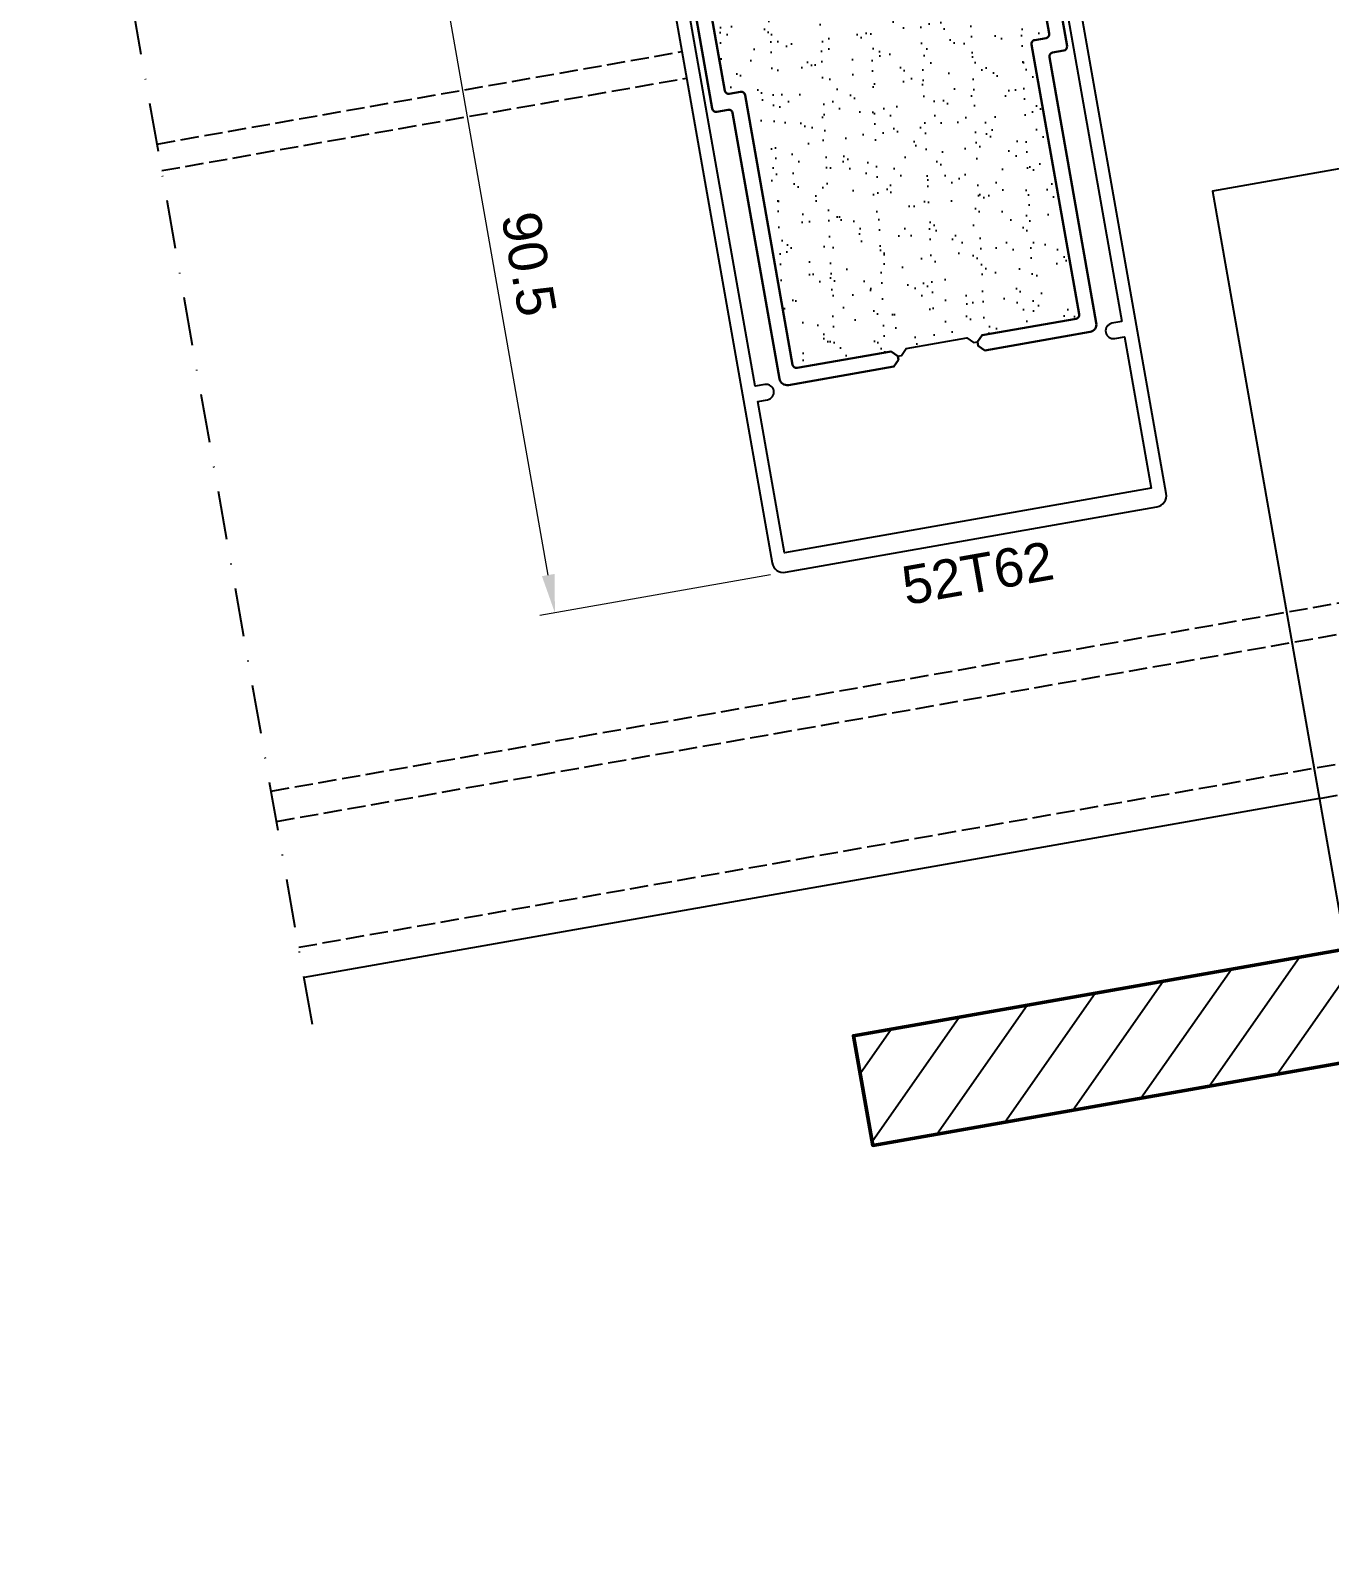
# Model space of a CAD drawing. Header units: millimetres. Extents: x 22319 to 27873, y 35287 to 39437.
# Drawn here: x 23933.6 to 24102.4, y 38253.3 to 38452.2 of the extents above; entities that cross this region are included whole.
import ezdxf
from ezdxf.enums import TextEntityAlignment as Align

# ---------------------------------------------------------------- set-up
doc = ezdxf.new("R2010")
doc.units = ezdxf.units.MM
doc.header["$LTSCALE"] = 0.5
doc.linetypes.add('AM_DIN_F_W050', pattern=[6.25, 4.75, -1.5])
doc.linetypes.add('DASHDOT', pattern=[25.4, 12.7, -6.35, 0, -6.35])
for name, color, linetype, lineweight in [('AM_0', 7, 'Continuous', 30), ('AM_0N', 7, 'Continuous', 50), ('AM_3', 6, 'AM_DIN_F_W050', 25), ('AM_4', 3, 'Continuous', 25), ('AM_5', 3, 'Continuous', 18), ('AM_6', 2, 'Continuous', 20), ('AM_7', 4, 'DASHDOT', 25), ('AM_8', 1, 'Continuous', 25)]:
    doc.layers.add(name, color=color, linetype=linetype, lineweight=lineweight)
doc.layers.add('PROFILE_PO', color=2, linetype='Continuous')
doc.styles.add('Border', font='ARIAL.TTF')
doc.styles.get("Standard").update_dxf_attribs({"font": 'ARIAL.TTF'})
doc.dimstyles.new('SBS_DIN$0', dxfattribs={"dimscale": 2, "dimtxt": 2.5, "dimasz": 2.5, "dimexe": 1, "dimexo": 1, "dimgap": 1, "dimtad": 1, "dimrnd": 0.5, "dimdsep": 46, "dimtxsty": 'Standard', "dimcen": 0, "dimclrd": 256, "dimclre": 256, "dimclrt": 2, "dimadec": 0, "dimazin": 2, "dimtp": 0.1, "dimtm": 0.1, "dimtfac": 0.71, "dimtofl": 0, "dimtmove": 0, "dimatfit": 3, "dimfxl": 0, "dimlwd": -1, "dimlwe": -1, "dimarcsym": 0})

# ---------------------------------------------------------------- blocks, each defined once
blk = doc.blocks.new('*D476')
at = {"layer": 'AM_5'}
for p, q in [((24012.57206426298, 38470.26678998518), (23984.09030865299, 38465.24468801319)), ((24000.90684334954, 38381.39092148598), (23986.92816504735, 38460.66794560347)), ((24029.76443597134, 38381.40216060408), (23999.80546873185, 38376.11958636559))]:
    blk.add_line(p, q, dxfattribs=at)
for points in [[(23987.74883817486, 38460.81265241819), (23986.10749191984, 38460.52323878875), (23986.05992415901, 38465.59198436853)], [(24001.72751647705, 38381.53562830071), (24000.08617022203, 38381.24621467126), (24001.77508423788, 38376.46688272092)]]:
    blk.add_solid(points, dxfattribs=at)
at = {"layer": 'Defpoints', "color": 0}
for p in [(24014.541679769, 38470.61408634052), (23986.05992415901, 38465.59198436853), (24031.73405147737, 38381.74945695941)]:
    blk.add_point(p, dxfattribs=at)
at = {"layer": 'AM_5', "color": 2, "insert": (23998.40120088841, 38421.82003024447), "char_height": 5, "attachment_point": 5, "rotation": 280.00000000000347}
blk.add_mtext('90.5', dxfattribs=at)
blk = doc.blocks.new('52T62')
at = {"color": 7, "linetype": 'Continuous', "flags": 128}
for points in [[(2.099985000000743, 16.10952364800323), (2.597553437350143, 16.39679491924471, 0.6556287290975692), (2.556027778293355, 16.76126095119253), (2.099985000000743, 16.90068722057913), (2.099985000000743, 17.9195236480009), (2.597553437350143, 18.20679491924238, 0.6556287290975841), (2.556027778293355, 18.57126095119747), (2.099985000000743, 18.7106872205768), (2.099985000000743, 19.72952364799858), (2.597553437350143, 20.01679491924733, 0.6556287290975841), (2.556027778293355, 20.38126095119515), (2.099985000000743, 20.52068722057447), (2.099985000000743, 21.53952364800352), (2.597553437350143, 21.826794919245, 0.655628729097467), (2.556027778293355, 22.19126095119282), (2.099985000000743, 22.33068722057942), (2.099985000000743, 22.5, -0.4142135623730284), (2.599985000000743, 23), (4.99998499999856, 23), (4.99998499999856, 3, 0.4142135623733615), (5.49998499999856, 2.5), (9.699984999999288, 2.5), (9.99998499999856, 2.200000000004366), (10.29998499999783, 2.5), (15.49998499999856, 2.5), (15.49998499999856, 5.600000000005821), (14.49998499999856, 5.600000000005821), (14.49998499999856, 6.5), (15.49998499999856, 6.5), (17.29998499999783, 6.5), (17.99998499999856, 5.80000000000291), (17.99998499999856, 5.5), (16.99998499999856, 5.5), (16.99998499999856, 3, 0.414213562373095), (17.49998499999856, 2.5), (23.99998499999856, 2.5, 0.414213562373095), (24.49998499999856, 3), (24.49998499999856, 5.5), (22.99998499999856, 5.5), (22.99998499999856, 5.80000000000291), (23.69998499999929, 6.5), (25.99998499999856, 6.5), (25.99998499999856, -82.5, -0.414213562373095), (24.49998499999856, -84), (-1.500000144005753e-05, -84), (-24.50001500000144, -84, -0.4142135623730728), (-26.00001500000144, -82.5), (-26.00001500000144, 6.5), (-23.70001500000217, 6.5), (-23.00001500000144, 5.80000000000291), (-23.00001500000144, 5.5), (-24.50001500000144, 5.5), (-24.50001500000144, 3, 0.414213562373095), (-24.00001500000144, 2.5), (-17.50001500000144, 2.5, 0.4142135623732282), (-17.00001500000144, 3), (-17.00001500000144, 5.5), (-18.00001500000144, 5.5), (-18.00001500000144, 5.80000000000291), (-17.30001500000071, 6.5), (-15.50001500000144, 6.5), (-14.50001500000144, 6.5), (-14.50001500000144, 5.600000000005821), (-15.50001500000144, 5.600000000005821), (-15.50001500000144, 2.5), (-10.30001500000071, 2.5), (-10.00001500000144, 2.200000000004366), (-9.700015000002168, 2.5), (-5.50001500000144, 2.5, 0.4142135623733614), (-5.00001500000144, 3), (-5.00001500000144, 23), (-3.600014999999985, 23), (-2.100014999999985, 22.13397459621774), (-2.100014999999985, 21.33068722057942), (-2.556057778292598, 21.19126095119282, 0.6556287290967124), (-2.597583437349385, 20.826794919245), (-2.100014999999985, 20.53952364800352), (-2.100014999999985, 19.52068722057447), (-2.556057778292598, 19.38126095119515, 0.6556287290968543), (-2.597583437349385, 19.01679491924733), (-2.100014999999985, 18.72952364799858), (-2.100014999999985, 17.7106872205768), (-2.556057778292598, 17.57126095119747, 0.6556287290968543), (-2.597583437349385, 17.20679491924238), (-2.100014999999985, 16.9195236480009), (-2.100014999999985, 15.90068722057913), (-2.556057778292598, 15.76126095119253, 0.6556287290968413), (-2.597583437349385, 15.39679491924471), (-2.100014999999985, 15.10952364800323), (-2.100014999999985, 14.09068722057418), (-2.556057778292598, 13.95126095119485, 0.6556287290967703), (-2.597583437349385, 13.58679491924704), (-2.100014999999985, 13.29952364799829), (-2.100014999999985, 12.28068722057651), (-2.556057778292598, 12.14126095119718, 0.6556287290968543), (-2.597583437349385, 11.77679491924209), (-2.100014999999985, 11.48952364800061), (-2.100014999999985, 10.47068722057884), (-2.556057778292598, 10.33126095119223, 0.6556287290967124), (-2.597583437349385, 9.966794919244421), (-2.100014999999985, 9.679523648002942), (-2.100014999999985, 8.660687220573891), (-2.556057778292598, 8.521260951194563, 0.6556287290968543), (-2.597583437349385, 8.15679491924675), (-2.100014999999985, 7.869523647997994), (-2.100014999999985, 6.850687220576219), (-2.556057778292598, 6.711260951196891, 0.6556287290968065), (-2.597583437349385, 6.346794919249078), (-2.100014999999985, 6.059523648000322), (-2.100014999999985, 5.040687220578548), (-2.556057778292598, 4.90126095119922, 0.6556287290966915), (-2.597583437349385, 4.53679491924413), (-2.100014999999985, 4.249523648002651), (-2.100014999999985, 3.264337491957122), (-1.500000144005753e-05, 2.5), (2.099985000000743, 3.317646630566742), (2.099985000000743, 5.249523648002651), (2.597553437350143, 5.53679491924413, 0.6556287290975459), (2.556027778293355, 5.901260951191944), (2.099985000000743, 6.040687220578548), (2.099985000000743, 7.059523648000322), (2.597553437350143, 7.346794919241802, 0.6556287290975841), (2.556027778293355, 7.711260951196891), (2.099985000000743, 7.850687220576219), (2.099985000000743, 8.869523647997994), (2.597553437350143, 9.15679491924675, 0.6556287290975841), (2.556027778293355, 9.521260951194563), (2.099985000000743, 9.660687220573891), (2.099985000000743, 10.67952364800294), (2.597553437350143, 10.96679491924442, 0.655628729097467), (2.556027778293355, 11.33126095119223), (2.099985000000743, 11.47068722057884), (2.099985000000743, 12.48952364800061), (2.597553437350143, 12.77679491924937, 0.6556287290975841), (2.556027778293355, 13.14126095119718), (2.099985000000743, 13.28068722057651), (2.099985000000743, 14.29952364800556), (2.597553437350143, 14.58679491924704, 0.6556287290975226), (2.556027778293355, 14.95126095119485), (2.099985000000743, 15.09068722057418)], [(-24.20001499999853, -59.5), (-22.90001499999926, -59.5, -0.414213562373095), (-21.90001499999926, -60.5, -0.414213562373095), (-22.90001499999926, -61.5), (-24.20001499999853, -61.5), (-24.20001499999853, -81.5), (24.19998499999929, -81.5), (24.19998499999929, -61.5), (22.89998500000002, -61.5, -0.414213562373095), (21.89998500000002, -60.5, -0.414213562373095), (22.89998500000002, -59.5), (24.19998499999929, -59.5), (24.19998499999929, 0.5), (-24.20001499999853, 0.5)]]:
    blk.add_lwpolyline(points, format="xyb", close=True, dxfattribs=at)
blk = doc.blocks.new('INS 2')
at = {"layer": 'AM_8'}
h = blk.add_hatch(dxfattribs=at)
h.set_pattern_fill('AR-SAND', color=1, scale=0.1, angle=90, style=0)
h.set_pattern_definition([(127.5, (-1167.893984370588, 1836.543305400111), (-4.894132373293424, -0.1600031295984043), [0, -3.860800000000001, 0, -4.318000000000001, 0, -4.1275]), (97.49999999999996, (-1167.893984370588, 1836.543305400111), (-7.168251005683543, 4.495232831380027), [0, -2.0828, 0, -3.4798, 0, -1.3335]), (57.49999999999999, (-1167.893984370588, 1833.419105400113), (-0.01437184678545643, 7.90992370241458), [0, -1.27, 0, -4.572, 0, -5.969]), (47.5, (-1167.893984370588, 1833.419105400113), (-2.229293232572162, 7.635564524722972), [0, -0.635, 0, -2.9972, 0, -3.429])])
h.paths.add_polyline_path([(18.90001199999824, 57.49996900000042, 0.4142135623730951), (18.40001199999824, 57.99996900000042), (6.000011999996781, 57.99996900000042), (5.250011999996786, 58.74996900000042), (4.750011999996786, 58.74996900000042), (4.000011999996786, 57.99996900000042), (-3.999988000003214, 57.99996900000042), (-4.750012000000424, 58.74996900000042), (-5.249988000003214, 58.74996900000042), (-5.999988000003218, 57.99996900000042), (-18.39998799999739, 57.99996900000042, 0.4142135623730951), (-18.89998799999739, 57.49996900000042), (-18.89998799999739, 21.89996900000187, -0.4142135623730951), (-19.39998799999739, 21.39996900000187), (-20.89998799999739, 21.39996900000187, 0.4142135623730951), (-21.39998799999739, 20.89996900000187), (-21.39998800000103, 2.5, 0.4142135623730951), (-20.89998800000103, 2), (20.90001199999824, 2, 0.4142135623730951), (21.40001199999824, 2.5), (21.40001199999824, 20.89996900000187, 0.4142135623730951), (20.90001199999824, 21.39996900000187), (19.40001199999824, 21.39996900000187, -0.4142135623730951), (18.90001199999824, 21.89996900000187)])
at = {"layer": 'AM_0'}
blk.add_lwpolyline([(22.90001199999824, 23.39996900000187), (21.40001199999824, 23.39996900000187, -0.414213562373095), (20.90001199999824, 23.89996900000187), (20.90001199999824, 58.99996900000042, 0.414213562373095), (19.90001199999824, 59.99996900000042), (6.000011999996786, 59.99996900000042), (5.250011999996786, 59.24996900000042), (5.250011999996786, 58.74996900000042), (6.000011999996786, 57.99996900000042), (18.40001199999824, 57.99996900000042, -0.414213562373095), (18.90001199999824, 57.49996900000042), (18.90001199999824, 21.89996900000187, 0.414213562373095), (19.40001199999824, 21.39996900000187), (20.90001199999824, 21.39996900000187, -0.414213562373095), (21.40001199999824, 20.89996900000187), (21.40001199999824, 2.5, -0.414213562373095), (20.90001199999824, 2), (-20.89998800000103, 2, -0.414213562373095), (-21.39998800000103, 2.5), (-21.39998799999739, 20.89996900000187, -0.414213562373095), (-20.89998799999739, 21.39996900000187), (-19.39998799999739, 21.39996900000187, 0.414213562373095), (-18.89998799999739, 21.89996900000187), (-18.89998799999739, 57.49996900000042, -0.414213562373095), (-18.39998799999739, 57.99996900000042), (-5.999988000003214, 57.99996900000042), (-5.249988000003214, 58.74996900000042), (-5.249988000003214, 59.24996900000042), (-5.999988000003214, 59.99996900000042), (-19.89998799999739, 59.99996900000042, 0.414213562373095), (-20.89998799999739, 58.99996900000042), (-20.89998799999739, 23.89996900000187, -0.414213562373095), (-21.39998799999739, 23.39996900000187), (-22.89998799999739, 23.39996900000187, 0.414213562373095), (-23.39998799999739, 22.89996900000187), (-23.39998800000103, 1, 0.4142135623734946), (-22.39998799999739, 0), (-10.5, 0), (-10, 0.5), (-9.5, 0), (9.5, 0), (10, 0.5), (10.5, 0), (22.40001199999824, 0, 0.4142135623729619), (23.40001199999824, 1), (23.40001199999824, 22.89996900000187, 0.414213562373095)], format="xyb", close=True, dxfattribs=at)
at = {"layer": 'AM_4'}
blk.add_lwpolyline([(-5.250012000000424, 58.74996900000042), (-4.750012000000424, 58.74996900000042), (-3.999988000003214, 57.99996900000042), (4.000011999996786, 57.99996900000042), (4.750011999996786, 58.74996900000042), (5.250011999996786, 58.74996900000042)], dxfattribs=at)

msp = doc.modelspace()

# ---------------------------------------------------------------- hatches: boundary and pattern name
at = {"layer": 'AM_8'}
h = msp.add_hatch(dxfattribs=at)
h.set_pattern_fill('ANSI31', color=256, scale=2, angle=10, style=0)
h.set_pattern_definition([(54.99999999999999, (7123.658849636042, -3579.999112118559), (-5.201615481235097, 3.642210370829143), [])])
h.paths.add_polyline_path([(24121.31019820552, 38335.76048164664), (24040.55596245852, 38321.52133107795), (24043.07093511878, 38307.25821235295), (24123.82517086578, 38321.49736292164)])
h.paths.add_polyline_path([(24200.0948184465, 38349.65233586), (24127.21904472359, 38336.80237071263), (24129.73401738385, 38322.53925198766), (24134.90425808717, 38323.4509049204), (24146.50185162457, 38325.49587357233, -0.4142135623730951), (24161.25121954167, 38315.16825497293), (24172.15645527772, 38253.32158980448), (24186.41957400271, 38255.83656246474), (24175.51433826667, 38317.6832276332, -0.4142135623730951), (24185.84195686606, 38332.43259555031), (24202.60979110677, 38335.38921713499)])
h.paths.add_polyline_path([(24286.75790071157, 38364.93337549469), (24206.00366496458, 38350.694224926), (24208.51863762484, 38336.431106201), (24213.68887832815, 38337.34275913375), (24289.27287337184, 38350.67025676969)])
h.paths.add_polyline_path([(24121.91388527547, 38335.86692796498), (24121.31019820552, 38335.76048164665), (24123.82517086578, 38321.49736292165), (24124.42885793574, 38321.60380923998)])
h.paths.add_polyline_path([(24126.61535765365, 38336.69592439431), (24121.91388527547, 38335.86692796498), (24124.42885793574, 38321.60380923998), (24129.13033031391, 38322.43280566931)])
h.paths.add_polyline_path([(24127.21904472359, 38336.80237071265), (24126.61535765364, 38336.69592439431), (24129.13033031391, 38322.43280566931), (24129.73401738386, 38322.53925198764)])
h.paths.add_polyline_path([(24200.69850551645, 38349.75878217833), (24200.0948184465, 38349.65233586), (24202.60979110677, 38335.389217135), (24203.21347817672, 38335.49566345334)])
h.paths.add_polyline_path([(24205.39997789462, 38350.58777860766), (24200.69850551645, 38349.75878217833), (24203.21347817672, 38335.49566345334), (24207.91495055489, 38336.32465988267)])
h.paths.add_polyline_path([(24206.00366496458, 38350.694224926), (24205.39997789462, 38350.58777860766), (24207.91495055489, 38336.32465988267), (24208.51863762484, 38336.43110620099)])

# ---------------------------------------------------------------- linework, layer by layer
at = {"layer": 'AM_0N'}
msp.add_lwpolyline([(24172.15645527772, 38253.32158980448), (24161.25121954167, 38315.16825497293, 0.4142135623730951), (24146.50185162457, 38325.49587357233), (24043.07093511879, 38307.25821235295), (24040.55596245852, 38321.52133107795), (24286.75790071157, 38364.93337549469), (24289.27287337184, 38350.67025676968), (24185.84195686606, 38332.43259555031, 0.4142135623730951), (24175.51433826667, 38317.6832276332), (24186.41957400271, 38255.83656246475)], format="xyb", dxfattribs=at)
at = {"layer": 'AM_3'}
for p, q in [((23950.0721864664, 38437.41470308311), (24018.27511558884, 38449.44071965076)), ((23950.67995508824, 38433.96787594756), (24018.88288421068, 38445.99389251521)), ((23964.90174083917, 38353.31212097585), (24282.26100192945, 38409.27112128381)), ((23965.59633354983, 38349.37288996381), (24282.95559464012, 38405.33189027176)), ((23968.47889329911, 38333.0250812638), (24285.83815438939, 38388.98408157175)), ((24101.12037409455, 38352.35164664165), (24219.30138106707, 38373.19014677821))]:
    msp.add_line(p, q, dxfattribs=at)
at = {"layer": 'AM_4'}
msp.add_lwpolyline([(24222.7474350713, 38353.64660335459), (24205.3830250367, 38452.12506629221), (24087.20201806418, 38431.28656615565), (24104.56642809878, 38332.80810321805)], close=True, dxfattribs=at)
at = {"layer": 'AM_7'}
msp.add_line((23970.25144881253, 38322.97241940623), (23933.64124074411, 38530.5992268371), dxfattribs=at)
at = {"layer": 'PROFILE_PO'}
msp.add_line((24101.12037409455, 38352.35164664165), (23969.17348600977, 38329.08585025179), dxfattribs=at)

# ---------------------------------------------------------------- block references
at = {"xscale": -1, "rotation": 10.00000000000516}
msp.add_blockref('52T62', (24041.27537973004, 38468.72768596056), dxfattribs=at)
at = {"linetype": 'Continuous', "xscale": -1, "rotation": 190.000000000005}
msp.add_blockref('INS 2', (24041.29275288532, 38468.62917517717), dxfattribs=at)

# ---------------------------------------------------------------- texts
at = {"layer": 'AM_6', "style": 'Border'}
msp.add_text('52T62', height=4.999999999999996, rotation=10.00000000000389, dxfattribs=at).set_placement((24056.70840207619, 38381.65467134881), align=Align.MIDDLE_CENTER)

# ---------------------------------------------------------------- dimensions: what is measured, and where the dimension line sits
at = {"layer": 'AM_5'}
dim = msp.add_linear_dim(base=(23986.05992415901, 38465.59198436853), p1=(24031.73405147737, 38381.74945695941), p2=(24014.541679769, 38470.61408634052), angle=280.0000000000035, dimstyle='SBS_DIN$0', dxfattribs=at)
dim.commit()
dim.dimension.update_dxf_attribs({"geometry": '*D476', "text_midpoint": (23998.40120088841, 38421.82003024447)})

doc.saveas('drawing.dxf')
